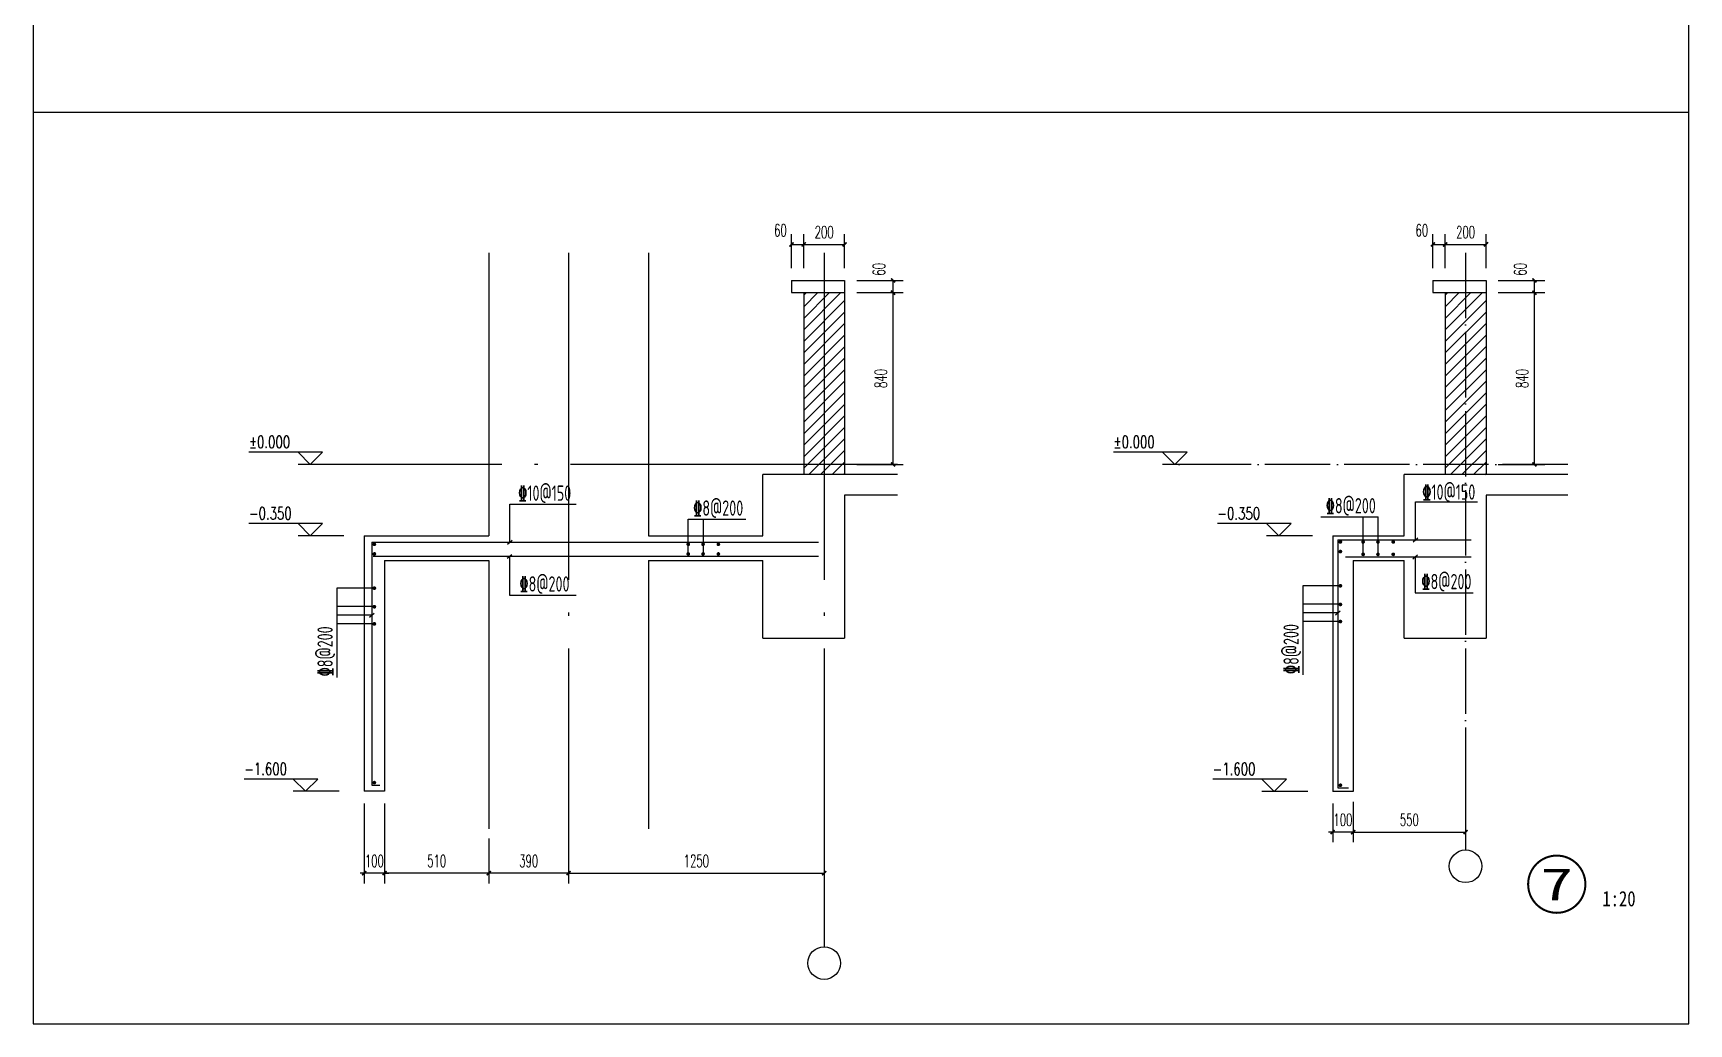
# Model space of a CAD drawing. Extents: x 0 to 125661, y -104936 to 8656.
# Drawn here: x 39365 to 47463, y -39025 to -34178 of the extents above; entities that cross this region are included whole.
import ezdxf
from ezdxf.enums import TextEntityAlignment as Align

# ---------------------------------------------------------------- set-up
doc = ezdxf.new("R2010")
doc.units = 0
doc.header["$LTSCALE"] = 800
doc.header["$MEASUREMENT"] = 0
doc.linetypes.add('DOTE', pattern=[2.42, 2, -0.2, 0.02, -0.2])
doc.layers.get('0').update_dxf_attribs({"linetype": 'CONTINUOUS'})
doc.layers.get('Defpoints').update_dxf_attribs({"color": 1, "linetype": 'CONTINUOUS'})
for name, color, linetype in [('3-ban', 84, 'CONTINUOUS'), ('AXIS', 3, 'CONTINUOUS'), ('AXIS_TEXT', 7, 'CONTINUOUS'), ('DIM_ELEV', 3, 'CONTINUOUS'), ('DIM_IDEN', 3, 'CONTINUOUS'), ('DOTE', 28, 'CONTINUOUS'), ('PUB_DIM', 3, 'CONTINUOUS'), ('PUB_HATCH', 8, 'CONTINUOUS'), ('PUB_TEXT', 7, 'CONTINUOUS'), ('R', 1, 'CONTINUOUS'), ('WALL', 50, 'CONTINUOUS'), ('装饰尺寸', 201, 'CONTINUOUS')]:
    doc.layers.add(name, color=color, linetype=linetype)
doc.styles.add('_TCH_DIM', font='SIMPLEX', dxfattribs={"bigfont": 'GBCBIG'})
doc.styles.add('COMPLEX', font='COMPLEX')
doc.styles.add('DIM_FONT', font='SIMPLEX.shx', dxfattribs={"width": 0.6})
doc.styles.add('ht', font='SIMHEI.TTF')
doc.styles.add('TSSD_Rein', font='tssdeng.shx', dxfattribs={"width": 0.7, "bigfont": 'hztxt.shx'})
doc.styles.add('房间名称', font='SIMHEI.TTF', dxfattribs={"width": 0.8})
doc.dimstyles.new('DIMN20', dxfattribs={"dimscale": 0.2, "dimtxt": 300, "dimasz": 100, "dimexe": 250, "dimexo": 300, "dimgap": 150, "dimtad": 1, "dimdec": 0, "dimzin": 0, "dimdsep": 46, "dimtxsty": 'DIM_FONT', "dimblk": 'ARCHTICK', "dimcen": 0.09, "dimclrt": 7, "dimazin": 2, "dimtfac": 1, "dimtdec": 0, "dimtix": 1, "dimtmove": 2, "dimatfit": 3, "dimfxl": 0, "dimtolj": 1, "dimtzin": 0, "dimarcsym": 0})

# ---------------------------------------------------------------- blocks, each defined once
blk = doc.blocks.new('_ArchTick')
at = {"color": 0, "linetype": 'ByBlock', "const_width": 0.4}
blk.add_lwpolyline([(-0.5, -0.5), (0.5, 0.5)], dxfattribs=at)
blk = doc.blocks.new('*D415')
at = {"layer": 'Defpoints', "color": 0}
for p in [(45820.9, -37878.4), (46370.9, -37878.4), (46370.9, -38086.8)]:
    blk.add_point(p, dxfattribs=at)
at = {"layer": 'PUB_DIM', "color": 0, "lineweight": -2}
for p, q in [((45820.9, -37938.4), (45820.9, -38136.8)), ((46370.9, -37938.4), (46370.9, -38136.8)), ((45820.9, -38086.8), (46370.9, -38086.8))]:
    blk.add_line(p, q, dxfattribs=at)
at = {"layer": 'PUB_DIM', "color": 0, "lineweight": -2, "xscale": 20, "yscale": 20, "zscale": 20, "rotation": 180}
blk.add_blockref('_ArchTick', (45820.9, -38086.8), dxfattribs=at)
at = {"layer": 'PUB_DIM', "color": 0, "lineweight": -2, "xscale": 20, "yscale": 20, "zscale": 20}
blk.add_blockref('_ArchTick', (46370.9, -38086.8), dxfattribs=at)
at = {"layer": 'PUB_DIM', "color": 7, "insert": (46095.9, -38026.8), "char_height": 60, "attachment_point": 5, "style": 'DIM_FONT'}
blk.add_mtext('\\A1;550', dxfattribs=at)
blk = doc.blocks.new('*D416')
at = {"layer": 'Defpoints', "color": 0}
for p in [(46470.9, -35211.8), (46270.9, -35387.6), (46470.9, -35387.6)]:
    blk.add_point(p, dxfattribs=at)
at = {"layer": 'PUB_DIM', "color": 0, "lineweight": -2}
for p, q in [((46270.9, -35327.6), (46270.9, -35161.8)), ((46270.9, -35211.8), (46470.9, -35211.8)), ((46470.9, -35327.6), (46470.9, -35161.8))]:
    blk.add_line(p, q, dxfattribs=at)
at = {"layer": 'PUB_DIM', "color": 0, "lineweight": -2, "xscale": 20, "yscale": 20, "zscale": 20, "rotation": 180}
blk.add_blockref('_ArchTick', (46270.9, -35211.8), dxfattribs=at)
at = {"layer": 'PUB_DIM', "color": 0, "lineweight": -2, "xscale": 20, "yscale": 20, "zscale": 20}
blk.add_blockref('_ArchTick', (46470.9, -35211.8), dxfattribs=at)
at = {"layer": 'PUB_DIM', "color": 7, "insert": (46370.9, -35151.8), "char_height": 60, "attachment_point": 5, "style": 'DIM_FONT'}
blk.add_mtext('\\A1;200', dxfattribs=at)
blk = doc.blocks.new('*D417')
at = {"layer": 'Defpoints', "color": 0}
for p in [(46270.9, -35211.8), (46210.9, -35387.6), (46270.9, -35387.6)]:
    blk.add_point(p, dxfattribs=at)
at = {"layer": 'PUB_DIM', "color": 0, "lineweight": -2}
for p, q in [((46210.9, -35327.6), (46210.9, -35161.8)), ((46210.9, -35211.8), (46270.9, -35211.8)), ((46270.9, -35327.6), (46270.9, -35161.8))]:
    blk.add_line(p, q, dxfattribs=at)
at = {"layer": 'PUB_DIM', "color": 0, "lineweight": -2, "xscale": 20, "yscale": 20, "zscale": 20, "rotation": 180}
blk.add_blockref('_ArchTick', (46210.9, -35211.8), dxfattribs=at)
at = {"layer": 'PUB_DIM', "color": 0, "lineweight": -2, "xscale": 20, "yscale": 20, "zscale": 20}
blk.add_blockref('_ArchTick', (46270.9, -35211.8), dxfattribs=at)
at = {"layer": 'PUB_DIM', "color": 7, "insert": (46156.9, -35142.8), "char_height": 60, "attachment_point": 5, "style": 'DIM_FONT'}
blk.add_mtext('\\A1;60', dxfattribs=at)
blk = doc.blocks.new('*D418')
at = {"layer": 'Defpoints', "color": 0}
for p in [(46470.9, -35387.6), (46707.8, -35387.6), (46470.9, -35447.6)]:
    blk.add_point(p, dxfattribs=at)
at = {"layer": 'PUB_DIM', "color": 0, "lineweight": -2}
for p, q in [((46530.9, -35387.6), (46757.8, -35387.6)), ((46707.8, -35447.6), (46707.8, -35387.6)), ((46530.9, -35447.6), (46757.8, -35447.6))]:
    blk.add_line(p, q, dxfattribs=at)
at = {"layer": 'PUB_DIM', "color": 0, "lineweight": -2, "xscale": 20, "yscale": 20, "zscale": 20}
for p, rotation in [((46707.8, -35387.6), 90), ((46707.8, -35447.6), 270)]:
    blk.add_blockref('_ArchTick', p, dxfattribs=dict(at, rotation=rotation))
at = {"layer": 'PUB_DIM', "color": 7, "insert": (46638.8, -35333.6), "char_height": 60, "attachment_point": 5, "rotation": 90, "style": 'DIM_FONT'}
blk.add_mtext('\\A1;60', dxfattribs=at)
blk = doc.blocks.new('*D419')
at = {"layer": 'Defpoints', "color": 0}
for p in [(46470.9, -35447.6), (46707.8, -35447.6), (46470.9, -36287.6)]:
    blk.add_point(p, dxfattribs=at)
at = {"layer": 'PUB_DIM', "color": 0, "lineweight": -2}
for p, q in [((46530.9, -35447.6), (46757.8, -35447.6)), ((46707.8, -36287.6), (46707.8, -35447.6)), ((46530.9, -36287.6), (46757.8, -36287.6))]:
    blk.add_line(p, q, dxfattribs=at)
at = {"layer": 'PUB_DIM', "color": 0, "lineweight": -2, "xscale": 20, "yscale": 20, "zscale": 20}
for p, rotation in [((46707.8, -35447.6), 90), ((46707.8, -36287.6), 270)]:
    blk.add_blockref('_ArchTick', p, dxfattribs=dict(at, rotation=rotation))
at = {"layer": 'PUB_DIM', "color": 7, "insert": (46647.8, -35867.6), "char_height": 60, "attachment_point": 5, "rotation": 90, "style": 'DIM_FONT'}
blk.add_mtext('\\A1;840', dxfattribs=at)
blk = doc.blocks.new('*D420')
at = {"layer": 'Defpoints', "color": 0}
for p in [(43333.8, -35387.6), (43570.8, -35387.6), (43333.8, -35447.6)]:
    blk.add_point(p, dxfattribs=at)
at = {"layer": 'PUB_DIM', "color": 0, "lineweight": -2}
for p, q in [((43393.8, -35387.6), (43620.8, -35387.6)), ((43570.8, -35447.6), (43570.8, -35387.6)), ((43393.8, -35447.6), (43620.8, -35447.6))]:
    blk.add_line(p, q, dxfattribs=at)
at = {"layer": 'PUB_DIM', "color": 0, "lineweight": -2, "xscale": 20, "yscale": 20, "zscale": 20}
for p, rotation in [((43570.8, -35387.6), 90), ((43570.8, -35447.6), 270)]:
    blk.add_blockref('_ArchTick', p, dxfattribs=dict(at, rotation=rotation))
at = {"layer": 'PUB_DIM', "color": 7, "insert": (43501.8, -35333.6), "char_height": 60, "attachment_point": 5, "rotation": 90, "style": 'DIM_FONT'}
blk.add_mtext('\\A1;60', dxfattribs=at)
blk = doc.blocks.new('*D421')
at = {"layer": 'Defpoints', "color": 0}
for p in [(43333.8, -35447.6), (43570.8, -35447.6), (43333.8, -36287.6)]:
    blk.add_point(p, dxfattribs=at)
at = {"layer": 'PUB_DIM', "color": 0, "lineweight": -2}
for p, q in [((43393.8, -35447.6), (43620.8, -35447.6)), ((43570.8, -36287.6), (43570.8, -35447.6)), ((43393.8, -36287.6), (43620.8, -36287.6))]:
    blk.add_line(p, q, dxfattribs=at)
at = {"layer": 'PUB_DIM', "color": 0, "lineweight": -2, "xscale": 20, "yscale": 20, "zscale": 20}
for p, rotation in [((43570.8, -35447.6), 90), ((43570.8, -36287.6), 270)]:
    blk.add_blockref('_ArchTick', p, dxfattribs=dict(at, rotation=rotation))
at = {"layer": 'PUB_DIM', "color": 7, "insert": (43510.8, -35867.6), "char_height": 60, "attachment_point": 5, "rotation": 90, "style": 'DIM_FONT'}
blk.add_mtext('\\A1;840', dxfattribs=at)
blk = doc.blocks.new('*D422')
at = {"layer": 'Defpoints', "color": 0}
for p in [(41983.8, -37787.6), (43233.8, -37787.6), (43233.8, -38287.6)]:
    blk.add_point(p, dxfattribs=at)
at = {"layer": 'PUB_DIM', "color": 0, "lineweight": -2}
for p, q in [((41983.8, -37847.6), (41983.8, -38337.6)), ((43233.8, -37847.6), (43233.8, -38337.6)), ((41983.8, -38287.6), (43233.8, -38287.6))]:
    blk.add_line(p, q, dxfattribs=at)
at = {"layer": 'PUB_DIM', "color": 0, "lineweight": -2, "xscale": 20, "yscale": 20, "zscale": 20, "rotation": 180}
blk.add_blockref('_ArchTick', (41983.8, -38287.6), dxfattribs=at)
at = {"layer": 'PUB_DIM', "color": 0, "lineweight": -2, "xscale": 20, "yscale": 20, "zscale": 20}
blk.add_blockref('_ArchTick', (43233.8, -38287.6), dxfattribs=at)
at = {"layer": 'PUB_DIM', "color": 7, "insert": (42608.8, -38227.6), "char_height": 60, "attachment_point": 5, "style": 'DIM_FONT'}
blk.add_mtext('\\A1;1250', dxfattribs=at)
blk = doc.blocks.new('_AXISO')
blk.add_circle((0, 0), 0.5)
at = {"layer": 'AXIS_TEXT', "style": 'COMPLEX', "width": 1.041667}
blk.add_attdef('A', text='', height=0.56, dxfattribs=at).set_placement((-0.25, -0.28), (0.25, -0.28), align=Align.FIT)
blk = doc.blocks.new('*D423')
at = {"layer": 'Defpoints', "color": 0}
for p in [(43333.8, -35211.8), (43133.8, -35387.6), (43333.8, -35387.6)]:
    blk.add_point(p, dxfattribs=at)
at = {"layer": '装饰尺寸', "color": 0, "lineweight": -2}
for p, q in [((43133.8, -35327.6), (43133.8, -35161.8)), ((43133.8, -35211.8), (43333.8, -35211.8)), ((43333.8, -35327.6), (43333.8, -35161.8))]:
    blk.add_line(p, q, dxfattribs=at)
at = {"layer": '装饰尺寸', "color": 0, "lineweight": -2, "xscale": 20, "yscale": 20, "zscale": 20, "rotation": 180}
blk.add_blockref('_ArchTick', (43133.8, -35211.8), dxfattribs=at)
at = {"layer": '装饰尺寸', "color": 0, "lineweight": -2, "xscale": 20, "yscale": 20, "zscale": 20}
blk.add_blockref('_ArchTick', (43333.8, -35211.8), dxfattribs=at)
at = {"layer": '装饰尺寸', "color": 7, "insert": (43233.8, -35151.8), "char_height": 60, "attachment_point": 5, "style": 'DIM_FONT'}
blk.add_mtext('\\A1;200', dxfattribs=at)
blk = doc.blocks.new('*D424')
at = {"layer": 'Defpoints', "color": 0}
for p in [(43133.8, -35211.8), (43073.8, -35387.6), (43133.8, -35387.6)]:
    blk.add_point(p, dxfattribs=at)
at = {"layer": '装饰尺寸', "color": 0, "lineweight": -2}
for p, q in [((43073.8, -35327.6), (43073.8, -35161.8)), ((43073.8, -35211.8), (43133.8, -35211.8)), ((43133.8, -35327.6), (43133.8, -35161.8))]:
    blk.add_line(p, q, dxfattribs=at)
at = {"layer": '装饰尺寸', "color": 0, "lineweight": -2, "xscale": 20, "yscale": 20, "zscale": 20, "rotation": 180}
blk.add_blockref('_ArchTick', (43073.8, -35211.8), dxfattribs=at)
at = {"layer": '装饰尺寸', "color": 0, "lineweight": -2, "xscale": 20, "yscale": 20, "zscale": 20}
blk.add_blockref('_ArchTick', (43133.8, -35211.8), dxfattribs=at)
at = {"layer": '装饰尺寸', "color": 7, "insert": (43019.8, -35142.8), "char_height": 60, "attachment_point": 5, "style": 'DIM_FONT'}
blk.add_mtext('\\A1;60', dxfattribs=at)
blk = doc.blocks.new('*D425')
at = {"layer": 'Defpoints', "color": 0}
for p in [(45720.9, -37887.6), (45820.9, -37887.6), (45720.9, -38086.8)]:
    blk.add_point(p, dxfattribs=at)
at = {"layer": 'PUB_DIM', "color": 0, "lineweight": -2}
for p, q in [((45720.9, -37947.6), (45720.9, -38136.8)), ((45820.9, -37947.6), (45820.9, -38136.8)), ((45720.9, -38086.8), (45700.9, -38086.8)), ((45820.9, -38086.8), (45720.9, -38086.8)), ((45820.9, -38086.8), (45840.9, -38086.8))]:
    blk.add_line(p, q, dxfattribs=at)
at = {"layer": 'PUB_DIM', "color": 0, "lineweight": -2, "xscale": 20, "yscale": 20, "zscale": 20}
blk.add_blockref('_ArchTick', (45720.9, -38086.8), dxfattribs=at)
at = {"layer": 'PUB_DIM', "color": 0, "lineweight": -2, "xscale": 20, "yscale": 20, "zscale": 20, "rotation": 180}
blk.add_blockref('_ArchTick', (45820.9, -38086.8), dxfattribs=at)
at = {"layer": 'PUB_DIM', "color": 7, "insert": (45770.9, -38026.8), "char_height": 60, "attachment_point": 5, "style": 'DIM_FONT'}
blk.add_mtext('\\A1;100', dxfattribs=at)
blk = doc.blocks.new('*D426')
at = {"layer": 'Defpoints', "color": 0}
for p in [(41983.8, -37878.1), (41593.8, -38058.1), (41593.8, -38287.6)]:
    blk.add_point(p, dxfattribs=at)
at = {"layer": 'PUB_DIM', "color": 0, "lineweight": -2}
for p, q in [((41983.8, -37938.1), (41983.8, -38337.6)), ((41593.8, -38118.1), (41593.8, -38337.6)), ((41983.8, -38287.6), (41593.8, -38287.6))]:
    blk.add_line(p, q, dxfattribs=at)
at = {"layer": 'PUB_DIM', "color": 0, "lineweight": -2, "xscale": 20, "yscale": 20, "zscale": 20, "rotation": 180}
blk.add_blockref('_ArchTick', (41593.8, -38287.6), dxfattribs=at)
at = {"layer": 'PUB_DIM', "color": 0, "lineweight": -2, "xscale": 20, "yscale": 20, "zscale": 20}
blk.add_blockref('_ArchTick', (41983.8, -38287.6), dxfattribs=at)
at = {"layer": 'PUB_DIM', "color": 7, "insert": (41788.8, -38227.6), "char_height": 60, "attachment_point": 5, "style": 'DIM_FONT'}
blk.add_mtext('\\A1;390', dxfattribs=at)
blk = doc.blocks.new('*D427')
at = {"layer": 'Defpoints', "color": 0}
for p in [(41083.8, -37887.3), (41593.8, -38070.2), (41083.8, -38287.6)]:
    blk.add_point(p, dxfattribs=at)
at = {"layer": 'PUB_DIM', "color": 0, "lineweight": -2}
for p, q in [((41083.8, -37947.3), (41083.8, -38337.6)), ((41593.8, -38130.2), (41593.8, -38337.6)), ((41593.8, -38287.6), (41083.8, -38287.6))]:
    blk.add_line(p, q, dxfattribs=at)
at = {"layer": 'PUB_DIM', "color": 0, "lineweight": -2, "xscale": 20, "yscale": 20, "zscale": 20, "rotation": 180}
blk.add_blockref('_ArchTick', (41083.8, -38287.6), dxfattribs=at)
at = {"layer": 'PUB_DIM', "color": 0, "lineweight": -2, "xscale": 20, "yscale": 20, "zscale": 20}
blk.add_blockref('_ArchTick', (41593.8, -38287.6), dxfattribs=at)
at = {"layer": 'PUB_DIM', "color": 7, "insert": (41338.8, -38227.6), "char_height": 60, "attachment_point": 5, "style": 'DIM_FONT'}
blk.add_mtext('\\A1;510', dxfattribs=at)
blk = doc.blocks.new('*D428')
at = {"layer": 'Defpoints', "color": 0}
for p in [(40983.8, -37887.3), (41083.8, -37887.3), (40983.8, -38287.6)]:
    blk.add_point(p, dxfattribs=at)
at = {"layer": 'PUB_DIM', "color": 0, "lineweight": -2}
for p, q in [((40983.8, -37947.3), (40983.8, -38337.6)), ((41083.8, -37947.3), (41083.8, -38337.6)), ((40983.8, -38287.6), (40963.8, -38287.6)), ((41083.8, -38287.6), (40983.8, -38287.6)), ((41083.8, -38287.6), (41103.8, -38287.6))]:
    blk.add_line(p, q, dxfattribs=at)
at = {"layer": 'PUB_DIM', "color": 0, "lineweight": -2, "xscale": 20, "yscale": 20, "zscale": 20}
blk.add_blockref('_ArchTick', (40983.8, -38287.6), dxfattribs=at)
at = {"layer": 'PUB_DIM', "color": 0, "lineweight": -2, "xscale": 20, "yscale": 20, "zscale": 20, "rotation": 180}
blk.add_blockref('_ArchTick', (41083.8, -38287.6), dxfattribs=at)
at = {"layer": 'PUB_DIM', "color": 7, "insert": (41033.8, -38227.6), "char_height": 60, "attachment_point": 5, "style": 'DIM_FONT'}
blk.add_mtext('\\A1;100', dxfattribs=at)

msp = doc.modelspace()

# ---------------------------------------------------------------- hatches: boundary and pattern name
at = {"layer": 'PUB_HATCH'}
h = msp.add_hatch(dxfattribs=at)
h.set_pattern_fill('普通砖', color=256, scale=30, style=0)
h.set_pattern_definition([(45, (45823.11, -45749.42), (-28.21356, 28.21356), [])])
h.paths.add_polyline_path([(43333.8, -35447.6), (43133.8, -35447.6), (43133.8, -36337.6), (43333.8, -36337.6)])
h = msp.add_hatch(dxfattribs=at)
h.set_pattern_fill('普通砖', color=256, scale=30, style=0)
h.set_pattern_definition([(45, (48960.166, -45749.42), (-28.21356, 28.21356), [])])
h.paths.add_polyline_path([(46470.9, -35447.6), (46270.9, -35447.6), (46270.9, -36337.6), (46470.9, -36337.6)])

# ---------------------------------------------------------------- linework, layer by layer
at = {"layer": '3-ban'}
for p, q in [((41696, -36668.1), (41696, -36482.6)), ((41696, -36482.6), (42021.6, -36482.6)), ((46126, -36656.6), (46126, -36471.1)), ((46126, -36471.1), (46429.5, -36471.1)), ((42568.9, -36730.4), (42568.9, -36555.7)), ((42568.9, -36555.7), (42850, -36555.7)), ((42643, -36730.4), (42643, -36555.7)), ((45662.8, -36544.2), (45943.9, -36544.2)), ((45869.8, -36732.4), (45869.8, -36544.2)), ((45943.9, -36732.4), (45943.9, -36544.2)), ((41694.9, -36737.4), (41694.9, -36926.9)), ((46124.9, -36740.5), (46124.9, -36915.4)), ((41033.8, -36893.4), (40850, -36893.4)), ((40850, -36893.4), (40850, -37329.6)), ((41694.9, -36926.9), (42020.5, -36926.9)), ((45758.6, -36881.9), (45574.8, -36881.9)), ((45574.8, -36881.9), (45574.8, -37318.1)), ((46124.9, -36915.4), (46407.8, -36915.4)), ((41033.8, -36983.2), (40850, -36983.2)), ((45758.6, -36971.7), (45574.8, -36971.7)), ((41021.1, -37025.9), (40850, -37025.9)), ((41033.8, -37068.5), (40850, -37068.5)), ((45745.8, -37014.3), (45574.8, -37014.3)), ((45758.6, -37057), (45574.8, -37057))]:
    msp.add_line(p, q, dxfattribs=at)
at = {"layer": 'AXIS'}
for p, q in [((43233.8, -37787.6), (43233.8, -38647.6)), ((46370.9, -37859.9), (46370.9, -38174))]:
    msp.add_line(p, q, dxfattribs=at)
msp.add_circle((43233.8, -38727.6), 80, dxfattribs=at)
at = {"layer": 'DIM_ELEV'}
for p, q in [((40780.5, -36227.6), (40420.5, -36227.6)), ((40720.5, -36287.6), (40660.5, -36227.6)), ((40720.5, -36287.6), (40780.5, -36227.6)), ((45008.9, -36227.6), (44648.9, -36227.6)), ((44948.9, -36287.6), (44888.9, -36227.6)), ((44948.9, -36287.6), (45008.9, -36227.6)), ((41182.9, -36287.6), (40660.5, -36287.6)), ((45293.3, -36287.6), (44888.9, -36287.6)), ((40780.5, -36577.3), (40420.5, -36577.3)), ((40720.5, -36637.3), (40660.5, -36577.3)), ((40720.5, -36637.3), (40780.5, -36577.3)), ((45517.5, -36577.6), (45157.5, -36577.6)), ((45457.5, -36637.6), (45397.5, -36577.6)), ((45457.5, -36637.6), (45517.5, -36577.6)), ((40884.7, -36637.3), (40660.5, -36637.3)), ((45621.7, -36637.6), (45397.5, -36637.6)), ((40757.4, -37827.3), (40397.4, -37827.3)), ((40697.4, -37887.3), (40637.4, -37827.3)), ((40861.6, -37887.3), (40637.4, -37887.3)), ((40697.4, -37887.3), (40757.4, -37827.3)), ((45494.5, -37827.6), (45134.5, -37827.6)), ((45434.5, -37887.6), (45374.5, -37827.6)), ((45598.7, -37887.6), (45374.5, -37887.6)), ((45434.5, -37887.6), (45494.5, -37827.6))]:
    msp.add_line(p, q, dxfattribs=at)
at = {"layer": 'DIM_IDEN', "color": 0, "const_width": 10}
msp.add_lwpolyline([(46956.8, -38341.7, 1), (46676.8, -38341.7, 1)], format="xyb", close=True, dxfattribs=at)
at = {"layer": 'DOTE', "linetype": 'DOTE'}
for p, q in [((41983.8, -35252.6), (41983.8, -38070.2)), ((43233.8, -35252.6), (43233.8, -37859.9)), ((43592.6, -36287.6), (40835.7, -36287.6))]:
    msp.add_line(p, q, dxfattribs=at)
at = {"layer": 'DOTE', "linetype": 'DOTE', "ltscale": 0.2}
for p, q in [((46370.9, -35252.6), (46370.9, -37907.8)), ((46870.8, -36287.6), (44905.9, -36287.6))]:
    msp.add_line(p, q, dxfattribs=at)
at = {"layer": 'PUB_HATCH', "color": 1}
msp.add_line((39364.8, -34564.2), (47463.1, -34564.2), dxfattribs=at)
msp.add_lwpolyline([(39364.8, -39025.1), (47463.1, -39025.1), (47463.1, -26878.6), (39364.8, -26878.6)], close=True, dxfattribs=at)
at = {"layer": 'R'}
for p, q in [((41021.1, -36668.1), (43206.2, -36668.1)), ((41021.1, -36668.1), (41021.1, -37856.7)), ((41684.4, -36677.6), (41707.5, -36658.5)), ((45745.8, -36656.6), (46398.2, -36656.6)), ((45745.8, -36656.6), (45745.8, -37870.2)), ((46114.5, -36666.1), (46137.6, -36647)), ((41028.5, -36737.4), (43206.2, -36737.4)), ((41683.3, -36747), (41706.4, -36727.9)), ((45783.6, -36740.5), (46398.2, -36740.5)), ((46113.3, -36750), (46136.4, -36730.9)), ((45734.3, -37023.9), (45757.4, -37004.8)), ((41009.5, -37035.4), (41032.6, -37016.3)), ((41021.1, -37856.7), (41061.3, -37856.7)), ((45745.8, -37870.2), (45798.2, -37870.2))]:
    msp.add_line(p, q, dxfattribs=at)
at = {"layer": 'R', "const_width": 9}
for points in [[(41038.3, -36678.7, -1), (41029.3, -36678.7, -1)], [(42573.4, -36678.7, -1), (42564.4, -36678.7, -1)], [(42646, -36678.7, -1), (42637, -36678.7, -1)], [(42720.7, -36678.7, -1), (42711.7, -36678.7, -1)], [(45763.1, -36667.2, -1), (45754.1, -36667.2, -1)], [(45874.3, -36667.2, -1), (45865.3, -36667.2, -1)], [(45946.9, -36667.2, -1), (45937.9, -36667.2, -1)], [(46021.6, -36667.2, -1), (46012.6, -36667.2, -1)], [(41038.3, -36725.9, -1), (41029.3, -36725.9, -1)], [(42573.4, -36725.9, -1), (42564.4, -36725.9, -1)], [(42646, -36725.9, -1), (42637, -36725.9, -1)], [(42720.7, -36725.9, -1), (42711.7, -36725.9, -1)], [(45763.1, -36714.4, -1), (45754.1, -36714.4, -1)], [(45874.3, -36727.9, -1), (45865.3, -36727.9, -1)], [(45946.9, -36727.9, -1), (45937.9, -36727.9, -1)], [(46021.6, -36727.9, -1), (46012.6, -36727.9, -1)], [(41038.3, -36893.4, -1), (41029.3, -36893.4, -1)], [(45763.1, -36881.9, -1), (45754.1, -36881.9, -1)], [(41038.3, -36984.4, -1), (41029.3, -36984.4, -1)], [(45763.1, -36972.9, -1), (45754.1, -36972.9, -1)], [(41038.3, -37068.1, -1), (41029.3, -37068.1, -1)], [(45763.1, -37056.6, -1), (45754.1, -37056.6, -1)], [(41038.3, -37844.7, -1), (41029.3, -37844.7, -1)], [(45763.1, -37857.7, -1), (45754.1, -37857.7, -1)]]:
    msp.add_lwpolyline(points, format="xyb", close=True, dxfattribs=at)
at = {"layer": 'WALL'}
for p, q in [((41593.8, -35252.6), (41593.8, -36637.3)), ((42373.8, -35252.6), (42373.8, -36637.3)), ((43073.8, -35387.6), (43333.8, -35387.6)), ((43073.8, -35387.6), (43073.8, -35447.6)), ((43333.8, -35387.6), (43333.8, -36337.6)), ((46210.9, -35387.6), (46470.9, -35387.6)), ((46210.9, -35387.6), (46210.9, -35447.6)), ((46470.9, -35387.6), (46470.9, -36337.6)), ((43073.8, -35447.6), (43333.8, -35447.6)), ((43133.8, -35447.6), (43133.8, -36337.6)), ((46210.9, -35447.6), (46470.9, -35447.6)), ((46270.9, -35447.6), (46270.9, -36337.6)), ((43592.6, -36337.6), (42933.8, -36337.6)), ((42933.8, -36637.3), (42933.8, -36337.6)), ((46870.8, -36337.6), (46070.9, -36337.6)), ((46070.9, -36637.6), (46070.9, -36337.6)), ((43592.6, -36437.6), (43333.8, -36437.6)), ((43333.8, -36437.6), (43333.8, -37137.9)), ((46470.9, -36437.6), (46470.9, -37137.6)), ((46870.8, -36437.6), (46470.9, -36437.6)), ((40983.8, -36637.3), (40983.8, -37887.3)), ((40983.8, -36637.3), (41593.8, -36637.3)), ((42373.8, -36637.3), (42933.8, -36637.3)), ((45720.9, -36637.6), (45720.9, -37887.6)), ((45720.9, -36637.6), (46070.9, -36637.6)), ((41083.8, -36757.3), (41083.8, -37887.3)), ((41083.8, -36757.3), (41593.8, -36757.3)), ((41593.8, -36757.3), (41593.8, -38070.2)), ((42373.8, -36757.3), (42933.8, -36757.3)), ((42373.8, -36757.3), (42373.8, -38070.2)), ((42933.8, -37137.9), (42933.8, -36757.3)), ((45820.9, -36757.6), (45820.9, -37887.6)), ((45820.9, -36757.6), (46070.9, -36757.6)), ((46070.9, -37137.6), (46070.9, -36757.6)), ((42933.8, -37137.9), (43333.8, -37137.9)), ((46070.9, -37137.6), (46470.9, -37137.6)), ((41083.8, -37887.3), (40983.8, -37887.3)), ((45820.9, -37887.6), (45720.9, -37887.6))]:
    msp.add_line(p, q, dxfattribs=at)

# ---------------------------------------------------------------- block references
at = {"layer": 'AXIS', "xscale": 160, "yscale": 160, "zscale": 160}
msp.add_blockref('_AXISO', (46370.9, -38254), dxfattribs=at)

# ---------------------------------------------------------------- texts
at = {"layer": '3-ban', "style": 'TSSD_Rein', "width": 0.7}
for s, p in [('%%13210@150', (41866.9, -36427.9)), ('%%1328@200', (45809.4, -36489.5)), ('%%13210@150', (46288.7, -36422.6)), ('%%1328@200', (42715.5, -36501)), ('%%1328@200', (41865.8, -36872.2)), ('%%1328@200', (46277.2, -36860.7))]:
    msp.add_text(s, height=75, dxfattribs=at).set_placement(p, align=Align.MIDDLE)
for p in [(40792.3, -37202.7), (45517.1, -37191.2)]:
    msp.add_text('%%1328@200', height=75, rotation=90, dxfattribs=at).set_placement(p, align=Align.MIDDLE)
at = {"layer": 'AXIS_TEXT', "color": 0, "style": 'ht', "width": 1.382812}
msp.add_text('7', height=158.4, dxfattribs=at).set_placement((46737.6, -38420.9), (46896, -38420.9), align=Align.FIT)
at = {"layer": 'PUB_TEXT'}
for s, height, style, width, p in [('%%P0.000', 59.5, '_TCH_DIM', 0.705882, (40420.5, -36207.6)), ('%%P0.000', 59.5, '_TCH_DIM', 0.705882, (44648.9, -36207.6)), ('-0.350', 59.5, '_TCH_DIM', 0.705882, (40420.5, -36557.3)), ('-0.350', 59.5, '_TCH_DIM', 0.705882, (45157.5, -36557.6)), ('-1.600', 59.5, '_TCH_DIM', 0.705882, (40397.4, -37807.3)), ('-1.600', 59.5, '_TCH_DIM', 0.705882, (45134.5, -37807.6)), ('1:20', 74.68, '房间名称', 0.8, (47039.9, -38449.8))]:
    msp.add_text(s, height=height, dxfattribs=dict(at, style=style, width=width)).set_placement(p)

# ---------------------------------------------------------------- dimensions: what is measured, and where the dimension line sits
at = {"layer": 'PUB_DIM'}
for base, p1, p2, angle, picture, middle in [((46270.9, -35211.8), (46210.9, -35387.6), (46270.9, -35387.6), 0, '*D417', (46156.9, -35142.8)), ((43570.8, -35387.6), (43333.8, -35447.6), (43333.8, -35387.6), 90, '*D420', (43501.8, -35333.6)), ((46707.8, -35387.6), (46470.9, -35447.6), (46470.9, -35387.6), 90, '*D418', (46638.8, -35333.6))]:
    dim = msp.add_linear_dim(base=base, p1=p1, p2=p2, angle=angle, dimstyle='DIMN20', dxfattribs=at)
    dim.commit()
    dim.dimension.update_dxf_attribs({"geometry": picture, "text_midpoint": middle, "dimtype": 161})
for p1, p2, distance, picture, middle in [((46270.9, -35387.6), (46470.9, -35387.6), 175.7, '*D416', (46370.9, -35151.8)), ((43333.8, -36287.6), (43333.8, -35447.6), -237, '*D421', (43510.8, -35867.6)), ((46470.9, -36287.6), (46470.9, -35447.6), -237, '*D419', (46647.8, -35867.6)), ((41983.8, -37787.6), (43233.8, -37787.6), -500, '*D422', (42608.8, -38227.6)), ((45820.9, -37878.4), (46370.9, -37878.4), -208.4, '*D415', (46095.9, -38026.8))]:
    dim = msp.add_aligned_dim(p1=p1, p2=p2, distance=distance, dimstyle='DIMN20', dxfattribs=at)
    dim.commit()
    dim.dimension.update_dxf_attribs({"geometry": picture, "text_midpoint": middle})
for base, p1, p2, picture, middle in [((40983.8, -38287.6), (41083.8, -37887.3), (40983.8, -37887.3), '*D428', (41033.8, -38227.6)), ((41083.8, -38287.6), (41593.8, -38070.2), (41083.8, -37887.3), '*D427', (41338.8, -38227.6)), ((41593.8, -38287.6), (41983.8, -37878.1), (41593.8, -38058.1), '*D426', (41788.8, -38227.6)), ((45720.9, -38086.8), (45820.9, -37887.6), (45720.9, -37887.6), '*D425', (45770.9, -38026.8))]:
    dim = msp.add_linear_dim(base=base, p1=p1, p2=p2, dimstyle='DIMN20', dxfattribs=at)
    dim.commit()
    dim.dimension.update_dxf_attribs({"geometry": picture, "text_midpoint": middle})
at = {"layer": '装饰尺寸'}
dim = msp.add_linear_dim(base=(43133.8, -35211.8), p1=(43073.8, -35387.6), p2=(43133.8, -35387.6), angle=0, dimstyle='DIMN20', dxfattribs=at)
dim.commit()
dim.dimension.update_dxf_attribs({"geometry": '*D424', "text_midpoint": (43019.8, -35142.8), "dimtype": 161})
dim = msp.add_aligned_dim(p1=(43133.8, -35387.6), p2=(43333.8, -35387.6), distance=175.7, dimstyle='DIMN20', dxfattribs=at)
dim.commit()
dim.dimension.update_dxf_attribs({"geometry": '*D423', "text_midpoint": (43233.8, -35151.8)})

doc.saveas('drawing.dxf')
